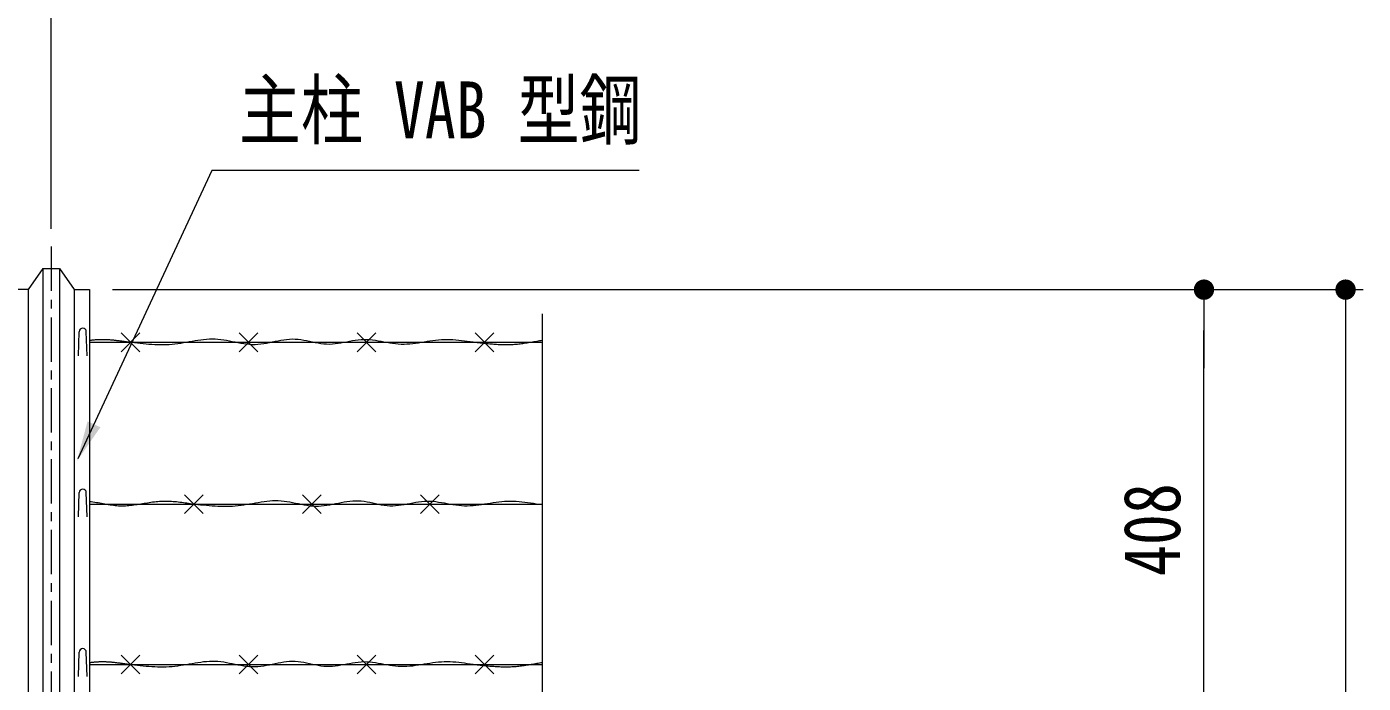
# Model space of a CAD drawing. Units: millimetres, scale not verified. Extents: x -4455 to 4455, y -3150 to 3150.
# Drawn here: x -1514 to -381, y 1177 to 1733 of the extents above; entities that cross this region are included whole.
import ezdxf
from ezdxf.enums import TextEntityAlignment as Align

# ---------------------------------------------------------------- set-up
doc = ezdxf.new("R2010")
doc.units = ezdxf.units.MM
doc.header["$LTSCALE"] = 30
doc.linetypes.add('USER1', pattern=[2, 1.25, -0.25, 0.25, -0.25])
doc.linetypes.add('USER2', pattern=[1.125, 0.75, -0.125, 0.125, -0.125])
for name, color, linetype, lineweight in [('0-0_D-STR-TXT', 3, 'Continuous', 13), ('0-1_D-STR2', 1, 'Continuous', 13), ('0-2_D-STR-DIM', 4, 'Continuous', 13), ('0-3_D-BMK', 2, 'USER2', 13), ('0-4_D-STR1', 1, 'Continuous', 18), ('0-D_SUNPOU', 1, 'Continuous', 18)]:
    doc.layers.add(name, color=color, linetype=linetype, lineweight=lineweight)
doc.styles.add('ＭＳ ゴシック', font='')
doc.styles.get('ＭＳ ゴシック').set_extended_font_data('MS Gothic')

# ---------------------------------------------------------------- blocks, each defined once
blk = doc.blocks.new('M1')
at = {"layer": '0-D_SUNPOU'}
blk.add_line((-7.5, 0), (-57.86, 0), dxfattribs=at)
for points in [[(0, 0), (-7.5, 0), (-7.44, 0.94)], [(0, 0), (-7.44, -0.94), (-7.5, 0)], [(0, 0), (-7.44, 0.94), (-7.26, 1.87)], [(0, 0), (-7.26, -1.87), (-7.44, -0.94)], [(0, 0), (-7.26, 1.87), (-6.97, 2.76)], [(0, 0), (-6.97, -2.76), (-7.26, -1.87)], [(0, 0), (-6.97, 2.76), (-6.57, 3.61)], [(0, 0), (-6.57, -3.61), (-6.97, -2.76)], [(0, 0), (-6.57, 3.61), (-6.07, 4.41)], [(0, 0), (-6.07, -4.41), (-6.57, -3.61)], [(0, 0), (-6.07, 4.41), (-5.47, 5.13)], [(0, 0), (-5.47, -5.13), (-6.07, -4.41)], [(0, 0), (-5.47, 5.13), (-4.78, 5.78)], [(0, 0), (-4.78, -5.78), (-5.47, -5.13)], [(0, 0), (-4.78, 5.78), (-4.02, 6.33)], [(0, 0), (-4.02, -6.33), (-4.78, -5.78)], [(0, 0), (-4.02, 6.33), (-3.19, 6.79)], [(0, 0), (-3.19, -6.79), (-4.02, -6.33)], [(0, 0), (-3.19, 6.79), (-2.32, 7.13)], [(0, 0), (-2.32, -7.13), (-3.19, -6.79)], [(0, 0), (-2.32, 7.13), (-1.41, 7.37)], [(0, 0), (-1.41, -7.37), (-2.32, -7.13)], [(0, 0), (-1.41, 7.37), (-0.47, 7.49)], [(0, 0), (-0.47, -7.49), (-1.41, -7.37)], [(0, 0), (-0.47, 7.49), (0.47, 7.49)], [(0, 0), (0.47, -7.49), (-0.47, -7.49)], [(0, 0), (0.47, 7.49), (1.41, 7.37)], [(0, 0), (1.41, 7.37), (2.32, 7.13)], [(0, 0), (2.32, 7.13), (3.19, 6.79)], [(0, 0), (3.19, 6.79), (4.02, 6.33)], [(0, 0), (4.02, 6.33), (4.78, 5.78)], [(0, 0), (4.78, 5.78), (5.47, 5.13)], [(0, 0), (5.47, 5.13), (6.07, 4.41)], [(0, 0), (6.07, 4.41), (6.57, 3.61)], [(0, 0), (6.57, 3.61), (6.97, 2.76)], [(0, 0), (6.97, 2.76), (7.26, 1.87)], [(0, 0), (7.26, 1.87), (7.44, 0.94)], [(0, 0), (7.44, 0.94), (7.5, 0)], [(0, 0), (1.41, -7.37), (0.47, -7.49)], [(0, 0), (2.32, -7.13), (1.41, -7.37)], [(0, 0), (3.19, -6.79), (2.32, -7.13)], [(0, 0), (4.02, -6.33), (3.19, -6.79)], [(0, 0), (4.78, -5.78), (4.02, -6.33)], [(0, 0), (5.47, -5.13), (4.78, -5.78)], [(0, 0), (6.07, -4.41), (5.47, -5.13)], [(0, 0), (6.57, -3.61), (6.07, -4.41)], [(0, 0), (6.97, -2.76), (6.57, -3.61)], [(0, 0), (7.26, -1.87), (6.97, -2.76)], [(0, 0), (7.44, -0.94), (7.26, -1.87)], [(0, 0), (7.5, 0), (7.44, -0.94)]]:
    blk.add_solid(points, dxfattribs=at)

msp = doc.modelspace()

# ---------------------------------------------------------------- linework, layer by layer
at = {"layer": '0-0_D-STR-TXT', "color": 7, "lineweight": 9}
msp.add_lwpolyline([(-994.93, 1611.07), (-1357.09, 1611.07), (-1470.56, 1366.93)], dxfattribs=at)
at = {"layer": '0-0_D-STR-TXT', "color": 7}
msp.add_solid([(-1471.53, 1364.84), (-1462.42, 1398.65), (-1451.56, 1393.6)], dxfattribs=at)
at = {"layer": '0-1_D-STR2'}
for p, q in [((-1433.86, 1473.44), (-1418, 1457.57)), ((-1418, 1473.44), (-1433.86, 1457.57)), ((-1333.86, 1473.44), (-1318, 1457.57)), ((-1318, 1473.44), (-1333.86, 1457.57)), ((-1233.86, 1473.44), (-1218, 1457.57)), ((-1218, 1473.44), (-1233.86, 1457.57)), ((-1133.86, 1473.44), (-1118, 1457.57)), ((-1118, 1473.44), (-1133.86, 1457.57)), ((-1460.74, 1465.51), (-1077.08, 1465.51)), ((-1460.74, 1328.56), (-1077.08, 1328.56)), ((-1380.28, 1336.49), (-1364.41, 1320.63)), ((-1364.41, 1336.49), (-1380.28, 1320.63)), ((-1280.28, 1336.49), (-1264.41, 1320.63)), ((-1264.41, 1336.49), (-1280.28, 1320.63)), ((-1180.28, 1336.49), (-1164.41, 1320.63)), ((-1164.41, 1336.49), (-1180.28, 1320.63)), ((-1460.74, 1192.61), (-1077.08, 1192.61)), ((-1433.86, 1200.54), (-1418, 1184.68)), ((-1418, 1200.54), (-1433.86, 1184.68)), ((-1333.86, 1200.54), (-1318, 1184.68)), ((-1318, 1200.54), (-1333.86, 1184.68)), ((-1233.86, 1200.54), (-1218, 1184.68)), ((-1218, 1200.54), (-1233.86, 1184.68)), ((-1133.86, 1200.54), (-1118, 1184.68)), ((-1118, 1200.54), (-1133.86, 1184.68))]:
    msp.add_line(p, q, dxfattribs=at)
for points in [[(-1453.44, 1467.67), (-1454.1, 1467.63), (-1454.77, 1467.59), (-1455.43, 1467.54), (-1456.09, 1467.48), (-1456.76, 1467.42), (-1457.42, 1467.36), (-1458.08, 1467.29), (-1458.75, 1467.21), (-1459.41, 1467.14), (-1460.07, 1467.05), (-1460.74, 1466.97)], [(-1427.55, 1465.51), (-1428.22, 1465.61), (-1428.88, 1465.71), (-1429.54, 1465.81), (-1430.21, 1465.9), (-1430.87, 1466), (-1431.54, 1466.1), (-1432.2, 1466.2), (-1432.86, 1466.29), (-1433.53, 1466.39), (-1434.19, 1466.48), (-1434.86, 1466.57), (-1435.52, 1466.66), (-1436.18, 1466.74), (-1436.85, 1466.83), (-1437.51, 1466.91), (-1438.17, 1466.99), (-1438.84, 1467.06), (-1439.5, 1467.14), (-1440.17, 1467.21), (-1440.83, 1467.27), (-1441.49, 1467.34), (-1442.16, 1467.39), (-1442.82, 1467.45), (-1443.49, 1467.5), (-1444.15, 1467.55), (-1444.81, 1467.59), (-1445.48, 1467.63), (-1446.14, 1467.66), (-1446.8, 1467.69), (-1447.47, 1467.72), (-1448.13, 1467.73), (-1448.8, 1467.75), (-1449.46, 1467.75), (-1450.12, 1467.75), (-1450.79, 1467.75), (-1451.45, 1467.74), (-1452.11, 1467.72), (-1452.78, 1467.7), (-1453.44, 1467.67)], [(-1420.2, 1464.67), (-1422.65, 1464.94), (-1425.1, 1465.22), (-1427.55, 1465.51)], [(-1325.28, 1463.58), (-1327.71, 1463.82), (-1330.13, 1464.16), (-1332.55, 1464.57), (-1334.97, 1465.04), (-1337.39, 1465.53), (-1339.81, 1466.04), (-1342.23, 1466.54), (-1344.65, 1467.01), (-1347.07, 1467.42), (-1349.49, 1467.76), (-1351.92, 1468.01), (-1354.34, 1468.14), (-1356.77, 1468.16), (-1359.19, 1468.08), (-1361.62, 1467.92), (-1364.05, 1467.68), (-1366.48, 1467.38), (-1368.91, 1467.03), (-1371.35, 1466.65), (-1373.78, 1466.23), (-1376.22, 1465.81), (-1378.65, 1465.39), (-1381.09, 1464.97), (-1383.53, 1464.59), (-1385.97, 1464.23), (-1388.41, 1463.93), (-1390.85, 1463.69), (-1393.29, 1463.52), (-1395.74, 1463.4), (-1398.18, 1463.35), (-1400.63, 1463.34), (-1403.07, 1463.39), (-1405.52, 1463.47), (-1407.96, 1463.6), (-1410.41, 1463.76), (-1412.86, 1463.95), (-1415.31, 1464.17), (-1417.76, 1464.41), (-1420.2, 1464.67)], [(-1230.65, 1467.59), (-1233.08, 1467.37), (-1235.52, 1467.05), (-1237.95, 1466.67), (-1240.38, 1466.23), (-1242.81, 1465.77), (-1245.24, 1465.31), (-1247.67, 1464.87), (-1250.1, 1464.48), (-1252.53, 1464.15), (-1254.96, 1463.92), (-1257.39, 1463.8), (-1259.81, 1463.82), (-1262.23, 1463.99), (-1264.66, 1464.28), (-1267.08, 1464.67), (-1269.5, 1465.13), (-1271.92, 1465.64), (-1274.33, 1466.16), (-1276.75, 1466.66), (-1279.17, 1467.13), (-1281.59, 1467.53), (-1284.01, 1467.84), (-1286.44, 1468.03), (-1288.86, 1468.06), (-1291.29, 1467.96), (-1293.71, 1467.75), (-1296.14, 1467.43), (-1298.57, 1467.03), (-1301, 1466.58), (-1303.43, 1466.1), (-1305.86, 1465.6), (-1308.29, 1465.11), (-1310.72, 1464.64), (-1313.15, 1464.23), (-1315.58, 1463.88), (-1318.01, 1463.62), (-1320.43, 1463.48), (-1322.86, 1463.46), (-1325.28, 1463.58)], [(-1135.7, 1465.51), (-1138.14, 1465.87), (-1140.58, 1466.23), (-1143.02, 1466.57), (-1145.46, 1466.88), (-1147.9, 1467.16), (-1150.34, 1467.4), (-1152.78, 1467.58), (-1155.22, 1467.7), (-1157.66, 1467.75), (-1160.1, 1467.73), (-1162.54, 1467.61), (-1164.98, 1467.42), (-1167.42, 1467.15), (-1169.85, 1466.84), (-1172.29, 1466.48), (-1174.73, 1466.09), (-1177.16, 1465.7), (-1179.6, 1465.31), (-1182.03, 1464.93), (-1184.47, 1464.58), (-1186.9, 1464.28), (-1189.34, 1464.03), (-1191.77, 1463.85), (-1194.2, 1463.77), (-1196.63, 1463.78), (-1199.06, 1463.9), (-1201.49, 1464.13), (-1203.92, 1464.44), (-1206.35, 1464.81), (-1208.78, 1465.23), (-1211.21, 1465.68), (-1213.64, 1466.12), (-1216.07, 1466.55), (-1218.5, 1466.93), (-1220.93, 1467.26), (-1223.36, 1467.51), (-1225.79, 1467.66), (-1228.22, 1467.69), (-1230.65, 1467.59)], [(-1122.78, 1464.11), (-1123.95, 1464.22), (-1125.13, 1464.33), (-1126.3, 1464.45), (-1127.48, 1464.58), (-1128.65, 1464.7), (-1129.83, 1464.83), (-1131, 1464.96), (-1132.18, 1465.1), (-1133.35, 1465.23), (-1134.53, 1465.37), (-1135.7, 1465.51), (-1135.7, 1465.51)], [(-1077.08, 1467.03), (-1078.25, 1466.85), (-1079.42, 1466.66), (-1080.58, 1466.46), (-1081.75, 1466.26), (-1082.92, 1466.06), (-1084.09, 1465.86), (-1085.26, 1465.65), (-1086.43, 1465.45), (-1087.6, 1465.25), (-1088.77, 1465.05), (-1089.94, 1464.86), (-1091.11, 1464.67), (-1092.28, 1464.5), (-1093.45, 1464.33), (-1094.62, 1464.17), (-1095.79, 1464.02), (-1096.96, 1463.89), (-1098.13, 1463.77), (-1099.3, 1463.67), (-1100.48, 1463.58), (-1101.65, 1463.51), (-1102.82, 1463.45), (-1103.99, 1463.4), (-1105.17, 1463.37), (-1106.34, 1463.35), (-1107.51, 1463.34), (-1108.69, 1463.34), (-1109.86, 1463.36), (-1111.03, 1463.38), (-1112.21, 1463.42), (-1113.38, 1463.46), (-1114.55, 1463.52), (-1115.73, 1463.58), (-1116.9, 1463.65), (-1118.08, 1463.73), (-1119.25, 1463.81), (-1120.43, 1463.91), (-1121.6, 1464), (-1122.78, 1464.11)], [(-1430.43, 1326.89), (-1431.87, 1326.83), (-1433.32, 1326.81), (-1434.76, 1326.83), (-1436.21, 1326.88), (-1437.65, 1326.98), (-1439.09, 1327.11), (-1440.54, 1327.27), (-1441.98, 1327.46), (-1443.42, 1327.68), (-1444.87, 1327.91), (-1446.31, 1328.16), (-1447.75, 1328.41), (-1449.2, 1328.68), (-1450.64, 1328.94), (-1452.08, 1329.2), (-1453.52, 1329.46), (-1454.97, 1329.71), (-1456.41, 1329.93), (-1457.85, 1330.14), (-1459.29, 1330.33), (-1460.74, 1330.49), (-1460.74, 1330.49)], [(-1373.97, 1328.56), (-1375.42, 1328.78), (-1376.87, 1328.99), (-1378.32, 1329.21), (-1379.77, 1329.41), (-1381.21, 1329.61), (-1382.66, 1329.8), (-1384.11, 1329.98), (-1385.56, 1330.15), (-1387.01, 1330.3), (-1388.46, 1330.44), (-1389.91, 1330.56), (-1391.36, 1330.65), (-1392.81, 1330.73), (-1394.26, 1330.78), (-1395.71, 1330.81), (-1397.15, 1330.8), (-1398.6, 1330.77), (-1400.05, 1330.71), (-1401.5, 1330.62), (-1402.95, 1330.5), (-1404.4, 1330.35), (-1405.84, 1330.19), (-1407.29, 1330), (-1408.74, 1329.8), (-1410.19, 1329.59), (-1411.63, 1329.36), (-1413.08, 1329.13), (-1414.53, 1328.9), (-1415.97, 1328.66), (-1417.42, 1328.43), (-1418.87, 1328.2), (-1420.31, 1327.98), (-1421.76, 1327.77), (-1423.2, 1327.57), (-1424.65, 1327.39), (-1426.1, 1327.23), (-1427.54, 1327.09), (-1428.99, 1326.97), (-1430.43, 1326.89)], [(-1366.62, 1327.72), (-1369.07, 1328), (-1371.52, 1328.28), (-1373.97, 1328.56)], [(-1271.7, 1326.64), (-1274.12, 1326.88), (-1276.54, 1327.21), (-1278.96, 1327.63), (-1281.38, 1328.09), (-1283.8, 1328.59), (-1286.22, 1329.09), (-1288.64, 1329.59), (-1291.07, 1330.06), (-1293.49, 1330.47), (-1295.91, 1330.82), (-1298.33, 1331.06), (-1300.76, 1331.19), (-1303.18, 1331.22), (-1305.61, 1331.14), (-1308.04, 1330.97), (-1310.47, 1330.74), (-1312.9, 1330.44), (-1315.33, 1330.09), (-1317.76, 1329.7), (-1320.2, 1329.29), (-1322.63, 1328.86), (-1325.07, 1328.44), (-1327.51, 1328.03), (-1329.94, 1327.64), (-1332.38, 1327.29), (-1334.82, 1326.99), (-1337.27, 1326.75), (-1339.71, 1326.57), (-1342.15, 1326.46), (-1344.6, 1326.4), (-1347.04, 1326.4), (-1349.49, 1326.44), (-1351.93, 1326.53), (-1354.38, 1326.65), (-1356.83, 1326.82), (-1359.27, 1327.01), (-1361.72, 1327.23), (-1364.17, 1327.47), (-1366.62, 1327.72)], [(-1177.07, 1330.65), (-1179.5, 1330.42), (-1181.93, 1330.11), (-1184.36, 1329.72), (-1186.8, 1329.29), (-1189.23, 1328.83), (-1191.66, 1328.36), (-1194.09, 1327.93), (-1196.52, 1327.53), (-1198.95, 1327.21), (-1201.38, 1326.97), (-1203.8, 1326.85), (-1206.23, 1326.87), (-1208.65, 1327.04), (-1211.07, 1327.33), (-1213.49, 1327.73), (-1215.91, 1328.19), (-1218.33, 1328.69), (-1220.75, 1329.21), (-1223.17, 1329.72), (-1225.59, 1330.19), (-1228.01, 1330.59), (-1230.43, 1330.89), (-1232.85, 1331.08), (-1235.28, 1331.12), (-1237.7, 1331.02), (-1240.13, 1330.8), (-1242.56, 1330.48), (-1244.99, 1330.09), (-1247.42, 1329.64), (-1249.85, 1329.15), (-1252.28, 1328.65), (-1254.71, 1328.16), (-1257.14, 1327.7), (-1259.57, 1327.28), (-1261.99, 1326.93), (-1264.42, 1326.68), (-1266.85, 1326.53), (-1269.27, 1326.52), (-1271.7, 1326.64)], [(-1082.12, 1328.56), (-1084.56, 1328.93), (-1087, 1329.28), (-1089.44, 1329.62), (-1091.88, 1329.94), (-1094.32, 1330.22), (-1096.76, 1330.45), (-1099.2, 1330.63), (-1101.64, 1330.76), (-1104.08, 1330.81), (-1106.52, 1330.78), (-1108.96, 1330.67), (-1111.39, 1330.47), (-1113.83, 1330.21), (-1116.27, 1329.89), (-1118.71, 1329.53), (-1121.14, 1329.15), (-1123.58, 1328.75), (-1126.01, 1328.36), (-1128.45, 1327.98), (-1130.88, 1327.63), (-1133.32, 1327.33), (-1135.75, 1327.08), (-1138.18, 1326.91), (-1140.62, 1326.82), (-1143.05, 1326.83), (-1145.48, 1326.95), (-1147.91, 1327.18), (-1150.34, 1327.49), (-1152.77, 1327.87), (-1155.2, 1328.29), (-1157.63, 1328.73), (-1160.06, 1329.17), (-1162.49, 1329.6), (-1164.92, 1329.99), (-1167.34, 1330.32), (-1169.77, 1330.57), (-1172.21, 1330.72), (-1174.64, 1330.75), (-1177.07, 1330.65)], [(-1453.44, 1194.77), (-1454.1, 1194.74), (-1454.77, 1194.69), (-1455.43, 1194.65), (-1456.1, 1194.59), (-1456.76, 1194.53), (-1457.42, 1194.47), (-1458.09, 1194.4), (-1458.75, 1194.32), (-1459.41, 1194.24), (-1460.07, 1194.16), (-1460.74, 1194.07), (-1460.74, 1194.07)], [(-1427.55, 1192.61), (-1428.22, 1192.71), (-1428.88, 1192.81), (-1429.54, 1192.91), (-1430.21, 1193.01), (-1430.87, 1193.11), (-1431.54, 1193.21), (-1432.2, 1193.3), (-1432.86, 1193.4), (-1433.53, 1193.49), (-1434.19, 1193.58), (-1434.86, 1193.68), (-1435.52, 1193.76), (-1436.18, 1193.85), (-1436.85, 1193.93), (-1437.51, 1194.02), (-1438.18, 1194.09), (-1438.84, 1194.17), (-1439.5, 1194.24), (-1440.17, 1194.31), (-1440.83, 1194.38), (-1441.49, 1194.44), (-1442.16, 1194.5), (-1442.82, 1194.56), (-1443.49, 1194.61), (-1444.15, 1194.66), (-1444.81, 1194.7), (-1445.48, 1194.74), (-1446.14, 1194.77), (-1446.81, 1194.8), (-1447.47, 1194.82), (-1448.13, 1194.84), (-1448.8, 1194.85), (-1449.46, 1194.86), (-1450.12, 1194.86), (-1450.79, 1194.86), (-1451.45, 1194.85), (-1452.11, 1194.83), (-1452.78, 1194.81), (-1453.44, 1194.77)], [(-1420.2, 1191.78), (-1422.65, 1192.05), (-1425.1, 1192.33), (-1427.55, 1192.61)], [(-1325.28, 1190.69), (-1327.71, 1190.93), (-1330.13, 1191.27), (-1332.55, 1191.68), (-1334.97, 1192.14), (-1337.39, 1192.64), (-1339.81, 1193.15), (-1342.23, 1193.65), (-1344.65, 1194.11), (-1347.07, 1194.53), (-1349.49, 1194.87), (-1351.92, 1195.12), (-1354.34, 1195.25), (-1356.77, 1195.27), (-1359.19, 1195.19), (-1361.62, 1195.03), (-1364.05, 1194.79), (-1366.48, 1194.49), (-1368.91, 1194.14), (-1371.35, 1193.75), (-1373.78, 1193.34), (-1376.22, 1192.92), (-1378.65, 1192.49), (-1381.09, 1192.08), (-1383.53, 1191.69), (-1385.97, 1191.34), (-1388.41, 1191.04), (-1390.85, 1190.8), (-1393.29, 1190.63), (-1395.74, 1190.51), (-1398.18, 1190.45), (-1400.63, 1190.45), (-1403.07, 1190.49), (-1405.52, 1190.58), (-1407.96, 1190.71), (-1410.41, 1190.87), (-1412.86, 1191.06), (-1415.31, 1191.28), (-1417.76, 1191.52), (-1420.2, 1191.78)], [(-1230.65, 1194.7), (-1233.08, 1194.48), (-1235.52, 1194.16), (-1237.95, 1193.77), (-1240.38, 1193.34), (-1242.81, 1192.88), (-1245.24, 1192.42), (-1247.67, 1191.98), (-1250.1, 1191.59), (-1252.53, 1191.26), (-1254.96, 1191.03), (-1257.39, 1190.91), (-1259.81, 1190.93), (-1262.23, 1191.09), (-1264.66, 1191.39), (-1267.08, 1191.78), (-1269.5, 1192.24), (-1271.92, 1192.74), (-1274.33, 1193.26), (-1276.75, 1193.77), (-1279.17, 1194.24), (-1281.59, 1194.64), (-1284.01, 1194.95), (-1286.44, 1195.13), (-1288.86, 1195.17), (-1291.29, 1195.07), (-1293.71, 1194.85), (-1296.14, 1194.54), (-1298.57, 1194.14), (-1301, 1193.69), (-1303.43, 1193.21), (-1305.86, 1192.71), (-1308.29, 1192.22), (-1310.72, 1191.75), (-1313.15, 1191.33), (-1315.58, 1190.99), (-1318.01, 1190.73), (-1320.43, 1190.58), (-1322.86, 1190.57), (-1325.28, 1190.69)], [(-1135.7, 1192.61), (-1138.14, 1192.98), (-1140.58, 1193.34), (-1143.02, 1193.68), (-1145.46, 1193.99), (-1147.9, 1194.27), (-1150.34, 1194.51), (-1152.78, 1194.69), (-1155.22, 1194.81), (-1157.66, 1194.86), (-1160.1, 1194.83), (-1162.54, 1194.72), (-1164.98, 1194.52), (-1167.42, 1194.26), (-1169.85, 1193.94), (-1172.29, 1193.59), (-1174.73, 1193.2), (-1177.16, 1192.81), (-1179.6, 1192.41), (-1182.03, 1192.04), (-1184.47, 1191.69), (-1186.9, 1191.38), (-1189.34, 1191.14), (-1191.77, 1190.96), (-1194.2, 1190.87), (-1196.63, 1190.88), (-1199.06, 1191.01), (-1201.49, 1191.23), (-1203.92, 1191.55), (-1206.35, 1191.92), (-1208.78, 1192.34), (-1211.21, 1192.78), (-1213.64, 1193.23), (-1216.07, 1193.65), (-1218.5, 1194.04), (-1220.93, 1194.37), (-1223.36, 1194.62), (-1225.79, 1194.77), (-1228.22, 1194.8), (-1230.65, 1194.7)], [(-1122.78, 1191.22), (-1123.95, 1191.33), (-1125.13, 1191.44), (-1126.3, 1191.56), (-1127.48, 1191.68), (-1128.65, 1191.81), (-1129.83, 1191.94), (-1131, 1192.07), (-1132.18, 1192.21), (-1133.35, 1192.34), (-1134.53, 1192.48), (-1135.7, 1192.61)], [(-1077.08, 1194.14), (-1078.25, 1193.96), (-1079.42, 1193.77), (-1080.58, 1193.57), (-1081.75, 1193.37), (-1082.92, 1193.17), (-1084.09, 1192.97), (-1085.26, 1192.76), (-1086.43, 1192.56), (-1087.6, 1192.36), (-1088.77, 1192.16), (-1089.94, 1191.97), (-1091.11, 1191.78), (-1092.28, 1191.6), (-1093.45, 1191.43), (-1094.62, 1191.28), (-1095.79, 1191.13), (-1096.96, 1191), (-1098.13, 1190.88), (-1099.3, 1190.78), (-1100.48, 1190.69), (-1101.65, 1190.61), (-1102.82, 1190.55), (-1103.99, 1190.51), (-1105.17, 1190.48), (-1106.34, 1190.45), (-1107.51, 1190.45), (-1108.69, 1190.45), (-1109.86, 1190.46), (-1111.03, 1190.49), (-1112.21, 1190.52), (-1113.38, 1190.57), (-1114.55, 1190.62), (-1115.73, 1190.69), (-1116.9, 1190.76), (-1118.08, 1190.84), (-1119.25, 1190.92), (-1120.43, 1191.01), (-1121.6, 1191.11), (-1122.78, 1191.22)]]:
    msp.add_lwpolyline(points, dxfattribs=at)
at = {"layer": '0-2_D-STR-DIM', "color": 1, "lineweight": 18}
for p, q in [((-1493.25, 1561.61), (-1493.25, 1862.86)), ((-1441.24, 1510.12), (-501.23, 1510.12)), ((-1441.24, 1510.12), (-381.23, 1510.12)), ((-516.23, 1136.48), (-516.23, 1475.62)), ((-396.23, 1475.62), (-396.23, -123.52))]:
    msp.add_line(p, q, dxfattribs=at)
at = {"layer": '0-2_D-STR-DIM'}
msp.add_line((-1077.08, 1489.69), (-1077.08, 574.74), dxfattribs=at)
at = {"layer": '0-3_D-BMK', "linetype": 'USER1'}
msp.add_line((-1493.25, 1546.61), (-1493.25, -385.85), dxfattribs=at)
at = {"layer": '0-4_D-STR1'}
for p, q in [((-1500.24, 1527.92), (-1500.25, -363.02)), ((-1486.24, 1527.92), (-1486.25, -363.02)), ((-1512.72, 1510.12), (-1512.73, -363.02)), ((-1473.74, 1510.12), (-1473.75, -363.02)), ((-1473.74, 1510.12), (-1460.74, 1510.12)), ((-1460.74, 1510.12), (-1460.75, -363.02)), ((-1470.26, 1454), (-1469.51, 1474.5)), ((-1462.76, 1454), (-1463.51, 1474.5)), ((-1470.26, 1317.7), (-1469.51, 1338.2)), ((-1462.76, 1317.7), (-1463.51, 1338.2)), ((-1470.26, 1182.59), (-1469.51, 1203.09)), ((-1462.76, 1182.59), (-1463.51, 1203.09))]:
    msp.add_line(p, q, dxfattribs=at)
for points in [[(-1500.24, 1527.92), (-1512.72, 1510.12), (-1525.74, 1510.12)], [(-1500.24, 1527.92), (-1486.24, 1527.92), (-1473.74, 1510.12)]]:
    msp.add_lwpolyline(points, dxfattribs=at)
for centre in [(-1466.51, 1474.5), (-1466.51, 1338.2), (-1466.51, 1203.09)]:
    msp.add_arc(centre, 3, 0, 180, dxfattribs=at)

# ---------------------------------------------------------------- block references
at = {"layer": '0-2_D-STR-DIM', "xscale": 1.15, "yscale": 1.15, "rotation": 90}
for p in [(-516.23, 1510.12), (-396.23, 1510.12)]:
    msp.add_blockref('M1', p, dxfattribs=at)

# ---------------------------------------------------------------- texts
at = {"layer": '0-0_D-STR-TXT', "style": 'ＭＳ ゴシック', "width": 0.8}
msp.add_text('主柱 VAB 型鋼', height=48.17, dxfattribs=at).set_placement((-1334.16, 1623.79), align=Align.BOTTOM_LEFT)
at = {"layer": '0-2_D-STR-DIM', "color": 3, "style": 'ＭＳ ゴシック', "width": 0.8}
msp.add_text('408', height=48.17, rotation=90, dxfattribs=at).set_placement((-521.98, 1267.55), align=Align.BOTTOM_LEFT)

doc.saveas('drawing.dxf')
